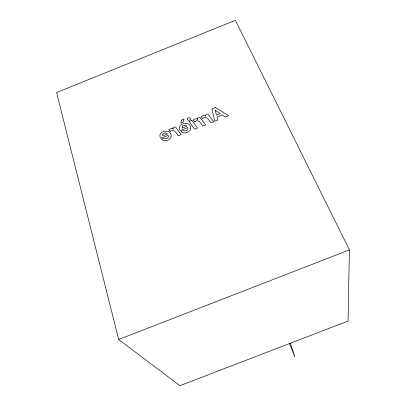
<?xml version="1.0" encoding="UTF-8"?>
<svg xmlns="http://www.w3.org/2000/svg" width="406" height="406" viewBox="0 0 406 406"><rect width="100%" height="100%" fill="white"/><g stroke="black" fill="none" stroke-linecap="round" stroke-linejoin="round"><path stroke-width="0.61" d="M349.429 249.878L348.043 321.065L179.914 385.7L118.674 339.507L56.571 92.538L235.399 20.3L349.429 249.878L118.674 339.507M289.493 343.537L294.929 357.047L290.447 343.207M190.739 128.337C190.206 132.559 183.796 134.508 180.903 131.498L183.608 130.422C185.369 131.92 188.978 129.895 187.719 127.575L180.188 130.575C175.534 123.282 191.028 119.922 190.739 128.337M171.195 136.132C170.632 140.314 164.263 142.344 161.395 139.283L164.095 138.207C165.856 139.725 169.419 137.67 168.216 135.35L160.705 138.35C156.183 131.042 171.616 127.651 171.195 136.132M181.446 120.095L180.843 123.18L183.106 122.272L184.04 119.054L181.446 120.095M182.167 126.55L182.192 128.098L186.867 126.23C185.679 124.769 183.177 125.018 182.167 126.55M162.74 134.305L162.735 135.863L167.394 134C166.237 132.508 163.74 132.782 162.74 134.305M187.567 118.577L187.46 119.628L188.242 120.318L189.48 120.232L190.627 118.922L189.769 117.699L188.526 117.786L187.567 118.577M203.157 118.141L202.569 118.588L201.163 116.73L202.437 115.969A3.334 2.654 -21.1 0 1 205.045 115.832L205.827 116.146L205.04 115.081L207.801 113.974L213.673 121.633L210.78 122.785C209.126 120.46 206.674 115.664 203.157 118.141M170.835 131.047L170.241 131.488L168.911 129.605L170.185 128.849A3.324 2.649 -24.6 0 1 172.763 128.722L173.519 129.042L172.778 127.961L175.529 126.86L181.076 134.63L178.193 135.777C176.666 133.422 174.341 128.56 170.835 131.047M195.179 121.328L194.586 121.77L193.2 119.907L194.474 119.151A3.334 2.654 -21.9 0 1 197.077 119.014L197.854 119.328L197.077 118.258L199.838 117.156L205.624 124.84L202.736 125.992C201.112 123.657 198.691 118.851 195.179 121.328M215.449 107.539L211.891 108.96L214.835 121.166L217.9 119.948L217.098 117.045L222.224 114.999L225.31 116.989L228.583 115.685L215.449 107.539M215.246 110.315L216.494 115.116L220.26 113.614L215.246 110.315M191.845 120.349L188.978 121.49L194.647 129.215L197.544 128.063L191.845 120.349"/></g></svg>
